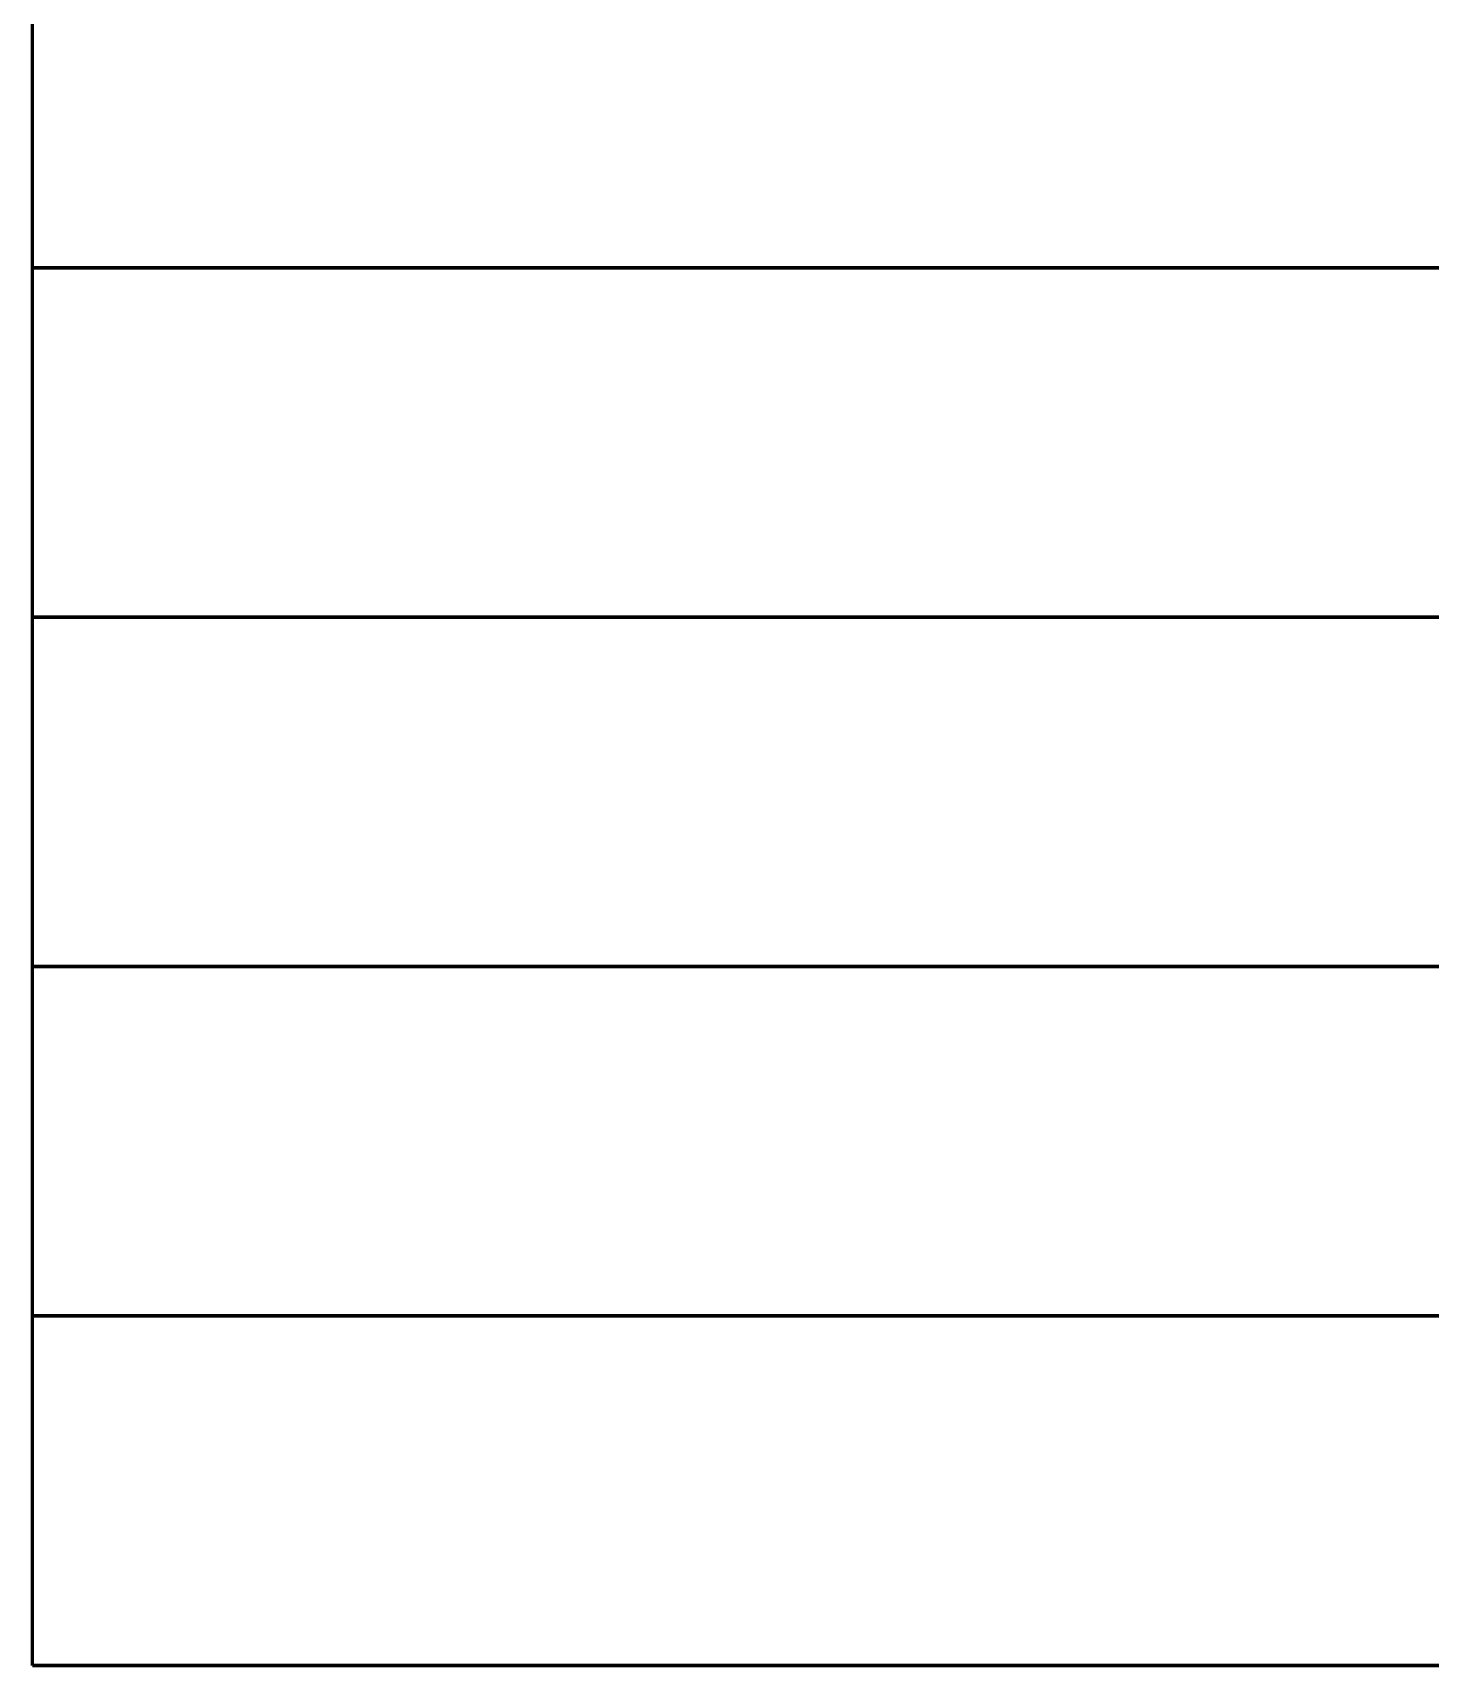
# Model space of a CAD drawing. Extents: x 0 to 297, y 0 to 292.
# Drawn here: x 178.866 to 180.866, y 98.785 to 101.122 of the extents above; entities that cross this region are included whole.
import ezdxf

# ---------------------------------------------------------------- set-up
doc = ezdxf.new("R2010")
doc.units = 0
doc.header["$MEASUREMENT"] = 0
doc.linetypes.add('K5LT_BASIC', pattern=[0])
doc.layers.add('Системный слой', color=7, linetype='Continuous')

# ---------------------------------------------------------------- blocks, each defined once
blk = doc.blocks.new('*U')
at = {"layer": 'Системный слой', "linetype": 'K5LT_BASIC', "lineweight": 60}
for p, q in [((178.8664, 100.7852), (178.8664, 101.2852)), ((178.8664, 100.2852), (178.8664, 100.7852)), ((178.8664, 100.7852), (182.8664, 100.7852)), ((182.8664, 100.7852), (178.8664, 100.7852)), ((178.8664, 99.7852), (178.8664, 100.2852)), ((178.8664, 100.2852), (182.8664, 100.2852)), ((182.8664, 100.2852), (178.8664, 100.2852)), ((178.8664, 99.2852), (178.8664, 99.7852)), ((178.8664, 99.7852), (182.8664, 99.7852)), ((182.8664, 99.7852), (178.8664, 99.7852)), ((178.8664, 98.7852), (178.8664, 99.2852)), ((178.8664, 99.2852), (182.8664, 99.2852)), ((182.8664, 99.2852), (178.8664, 99.2852)), ((182.8664, 98.7852), (178.8664, 98.7852))]:
    blk.add_line(p, q, dxfattribs=at)

msp = doc.modelspace()

# ---------------------------------------------------------------- linework, layer by layer
at = {"layer": 'Системный слой', "linetype": 'K5LT_BASIC', "lineweight": 60}
for p, q in [((178.8664, 98.7852), (178.8664, 107.7855)), ((178.8664, 98.7852), (178.8664, 103.7852)), ((178.8664, 100.7852), (181.8664, 100.7852)), ((178.8664, 100.7852), (182.8664, 100.7852)), ((178.8664, 100.2852), (181.8664, 100.2852)), ((178.8664, 100.2852), (182.8664, 100.2852)), ((178.8664, 99.7852), (181.8664, 99.7852)), ((178.8664, 99.7852), (182.8664, 99.7852)), ((178.8664, 99.2852), (181.8664, 99.2852)), ((178.8664, 99.2852), (182.8664, 99.2852)), ((182.8664, 98.7852), (178.8664, 98.7852)), ((178.8664, 98.7852), (181.8664, 98.7852)), ((178.8664, 98.7852), (182.8664, 98.7852))]:
    msp.add_line(p, q, dxfattribs=at)

# ---------------------------------------------------------------- block references
at = {"layer": 'Системный слой'}
msp.add_blockref('*U', (0, 0), dxfattribs=at)
msp.add_blockref('*U', (0, 0), dxfattribs=at)
msp.add_blockref('*U', (0, 0), dxfattribs=at)
msp.add_blockref('*U', (0, 0), dxfattribs=at)
msp.add_blockref('*U', (0, 0), dxfattribs=at)
msp.add_blockref('*U', (0, 0), dxfattribs=at)
msp.add_blockref('*U', (0, 0), dxfattribs=at)
msp.add_blockref('*U', (0, 0), dxfattribs=at)
msp.add_blockref('*U', (0, 0), dxfattribs=at)
msp.add_blockref('*U', (0, 0), dxfattribs=at)
msp.add_blockref('*U', (0, 0), dxfattribs=at)
msp.add_blockref('*U', (0, 0), dxfattribs=at)
msp.add_blockref('*U', (0, 0), dxfattribs=at)
msp.add_blockref('*U', (0, 0), dxfattribs=at)
msp.add_blockref('*U', (0, 0), dxfattribs=at)
msp.add_blockref('*U', (0, 0), dxfattribs=at)
msp.add_blockref('*U', (0, 0), dxfattribs=at)
msp.add_blockref('*U', (0, 0), dxfattribs=at)
msp.add_blockref('*U', (0, 0), dxfattribs=at)
msp.add_blockref('*U', (0, 0), dxfattribs=at)
msp.add_blockref('*U', (0, 0), dxfattribs=at)
msp.add_blockref('*U', (0, 0), dxfattribs=at)
msp.add_blockref('*U', (0, 0), dxfattribs=at)
msp.add_blockref('*U', (0, 0), dxfattribs=at)
msp.add_blockref('*U', (0, 0), dxfattribs=at)
msp.add_blockref('*U', (0, 0), dxfattribs=at)
msp.add_blockref('*U', (0, 0), dxfattribs=at)
msp.add_blockref('*U', (0, 0), dxfattribs=at)
msp.add_blockref('*U', (0, 0), dxfattribs=at)
msp.add_blockref('*U', (0, 0), dxfattribs=at)
msp.add_blockref('*U', (0, 0), dxfattribs=at)
msp.add_blockref('*U', (0, 0), dxfattribs=at)
msp.add_blockref('*U', (0, 0), dxfattribs=at)
msp.add_blockref('*U', (0, 0), dxfattribs=at)
msp.add_blockref('*U', (0, 0), dxfattribs=at)
msp.add_blockref('*U', (0, 0), dxfattribs=at)
msp.add_blockref('*U', (0, 0), dxfattribs=at)
msp.add_blockref('*U', (0, 0), dxfattribs=at)
msp.add_blockref('*U', (0, 0), dxfattribs=at)
msp.add_blockref('*U', (0, 0), dxfattribs=at)
msp.add_blockref('*U', (0, 0), dxfattribs=at)
msp.add_blockref('*U', (0, 0), dxfattribs=at)
msp.add_blockref('*U', (0, 0), dxfattribs=at)
msp.add_blockref('*U', (0, 0), dxfattribs=at)
msp.add_blockref('*U', (0, 0), dxfattribs=at)
msp.add_blockref('*U', (0, 0), dxfattribs=at)
msp.add_blockref('*U', (0, 0), dxfattribs=at)
msp.add_blockref('*U', (0, 0), dxfattribs=at)
msp.add_blockref('*U', (0, 0), dxfattribs=at)
msp.add_blockref('*U', (0, 0), dxfattribs=at)
msp.add_blockref('*U', (0, 0), dxfattribs=at)
msp.add_blockref('*U', (0, 0), dxfattribs=at)
msp.add_blockref('*U', (0, 0), dxfattribs=at)
msp.add_blockref('*U', (0, 0), dxfattribs=at)
msp.add_blockref('*U', (0, 0), dxfattribs=at)
msp.add_blockref('*U', (0, 0), dxfattribs=at)
msp.add_blockref('*U', (0, 0), dxfattribs=at)
msp.add_blockref('*U', (0, 0), dxfattribs=at)
msp.add_blockref('*U', (0, 0), dxfattribs=at)
msp.add_blockref('*U', (0, 0), dxfattribs=at)
msp.add_blockref('*U', (0, 0), dxfattribs=at)
msp.add_blockref('*U', (0, 0), dxfattribs=at)
msp.add_blockref('*U', (0, 0), dxfattribs=at)
msp.add_blockref('*U', (0, 0), dxfattribs=at)
msp.add_blockref('*U', (0, 0), dxfattribs=at)
msp.add_blockref('*U', (0, 0), dxfattribs=at)
msp.add_blockref('*U', (0, 0), dxfattribs=at)
msp.add_blockref('*U', (0, 0), dxfattribs=at)
msp.add_blockref('*U', (0, 0), dxfattribs=at)
msp.add_blockref('*U', (0, 0), dxfattribs=at)
msp.add_blockref('*U', (0, 0), dxfattribs=at)
msp.add_blockref('*U', (0, 0), dxfattribs=at)
msp.add_blockref('*U', (0, 0), dxfattribs=at)
msp.add_blockref('*U', (0, 0), dxfattribs=at)
msp.add_blockref('*U', (0, 0), dxfattribs=at)
msp.add_blockref('*U', (0, 0), dxfattribs=at)
msp.add_blockref('*U', (0, 0), dxfattribs=at)
msp.add_blockref('*U', (0, 0), dxfattribs=at)
msp.add_blockref('*U', (0, 0), dxfattribs=at)
msp.add_blockref('*U', (0, 0), dxfattribs=at)
msp.add_blockref('*U', (0, 0), dxfattribs=at)
msp.add_blockref('*U', (0, 0), dxfattribs=at)
msp.add_blockref('*U', (0, 0), dxfattribs=at)
msp.add_blockref('*U', (0, 0), dxfattribs=at)
msp.add_blockref('*U', (0, 0), dxfattribs=at)
msp.add_blockref('*U', (0, 0), dxfattribs=at)
msp.add_blockref('*U', (0, 0), dxfattribs=at)
msp.add_blockref('*U', (0, 0), dxfattribs=at)
msp.add_blockref('*U', (0, 0), dxfattribs=at)
msp.add_blockref('*U', (0, 0), dxfattribs=at)
msp.add_blockref('*U', (0, 0), dxfattribs=at)
msp.add_blockref('*U', (0, 0), dxfattribs=at)
msp.add_blockref('*U', (0, 0), dxfattribs=at)
msp.add_blockref('*U', (0, 0), dxfattribs=at)
msp.add_blockref('*U', (0, 0), dxfattribs=at)
msp.add_blockref('*U', (0, 0), dxfattribs=at)
msp.add_blockref('*U', (0, 0), dxfattribs=at)
msp.add_blockref('*U', (0, 0), dxfattribs=at)
msp.add_blockref('*U', (0, 0), dxfattribs=at)
msp.add_blockref('*U', (0, 0), dxfattribs=at)
msp.add_blockref('*U', (0, 0), dxfattribs=at)
msp.add_blockref('*U', (0, 0), dxfattribs=at)
msp.add_blockref('*U', (0, 0), dxfattribs=at)
msp.add_blockref('*U', (0, 0), dxfattribs=at)
msp.add_blockref('*U', (0, 0), dxfattribs=at)
msp.add_blockref('*U', (0, 0), dxfattribs=at)
msp.add_blockref('*U', (0, 0), dxfattribs=at)
msp.add_blockref('*U', (0, 0), dxfattribs=at)
msp.add_blockref('*U', (0, 0), dxfattribs=at)
msp.add_blockref('*U', (0, 0), dxfattribs=at)
msp.add_blockref('*U', (0, 0), dxfattribs=at)
msp.add_blockref('*U', (0, 0), dxfattribs=at)
msp.add_blockref('*U', (0, 0), dxfattribs=at)
msp.add_blockref('*U', (0, 0), dxfattribs=at)
msp.add_blockref('*U', (0, 0), dxfattribs=at)
msp.add_blockref('*U', (0, 0), dxfattribs=at)
msp.add_blockref('*U', (0, 0), dxfattribs=at)
msp.add_blockref('*U', (0, 0), dxfattribs=at)
msp.add_blockref('*U', (0, 0), dxfattribs=at)
msp.add_blockref('*U', (0, 0), dxfattribs=at)
msp.add_blockref('*U', (0, 0), dxfattribs=at)
msp.add_blockref('*U', (0, 0), dxfattribs=at)
msp.add_blockref('*U', (0, 0), dxfattribs=at)
msp.add_blockref('*U', (0, 0), dxfattribs=at)
msp.add_blockref('*U', (0, 0), dxfattribs=at)
msp.add_blockref('*U', (0, 0), dxfattribs=at)
msp.add_blockref('*U', (0, 0), dxfattribs=at)
msp.add_blockref('*U', (0, 0), dxfattribs=at)
msp.add_blockref('*U', (0, 0), dxfattribs=at)
msp.add_blockref('*U', (0, 0), dxfattribs=at)
msp.add_blockref('*U', (0, 0), dxfattribs=at)
msp.add_blockref('*U', (0, 0), dxfattribs=at)
msp.add_blockref('*U', (0, 0), dxfattribs=at)
msp.add_blockref('*U', (0, 0), dxfattribs=at)
msp.add_blockref('*U', (0, 0), dxfattribs=at)
msp.add_blockref('*U', (0, 0), dxfattribs=at)
msp.add_blockref('*U', (0, 0), dxfattribs=at)
msp.add_blockref('*U', (0, 0), dxfattribs=at)
msp.add_blockref('*U', (0, 0), dxfattribs=at)
msp.add_blockref('*U', (0, 0), dxfattribs=at)
msp.add_blockref('*U', (0, 0), dxfattribs=at)
msp.add_blockref('*U', (0, 0), dxfattribs=at)
msp.add_blockref('*U', (0, 0), dxfattribs=at)
msp.add_blockref('*U', (0, 0), dxfattribs=at)
msp.add_blockref('*U', (0, 0), dxfattribs=at)
msp.add_blockref('*U', (0, 0), dxfattribs=at)
msp.add_blockref('*U', (0, 0), dxfattribs=at)
msp.add_blockref('*U', (0, 0), dxfattribs=at)
msp.add_blockref('*U', (0, 0), dxfattribs=at)
msp.add_blockref('*U', (0, 0), dxfattribs=at)
msp.add_blockref('*U', (0, 0), dxfattribs=at)
msp.add_blockref('*U', (0, 0), dxfattribs=at)
msp.add_blockref('*U', (0, 0), dxfattribs=at)
msp.add_blockref('*U', (0, 0), dxfattribs=at)
msp.add_blockref('*U', (0, 0), dxfattribs=at)
msp.add_blockref('*U', (0, 0), dxfattribs=at)
msp.add_blockref('*U', (0, 0), dxfattribs=at)
msp.add_blockref('*U', (0, 0), dxfattribs=at)
msp.add_blockref('*U', (0, 0), dxfattribs=at)
msp.add_blockref('*U', (0, 0), dxfattribs=at)
msp.add_blockref('*U', (0, 0), dxfattribs=at)
msp.add_blockref('*U', (0, 0), dxfattribs=at)
msp.add_blockref('*U', (0, 0), dxfattribs=at)
msp.add_blockref('*U', (0, 0), dxfattribs=at)
msp.add_blockref('*U', (0, 0), dxfattribs=at)
msp.add_blockref('*U', (0, 0), dxfattribs=at)
msp.add_blockref('*U', (0, 0), dxfattribs=at)
msp.add_blockref('*U', (0, 0), dxfattribs=at)
msp.add_blockref('*U', (0, 0), dxfattribs=at)
msp.add_blockref('*U', (0, 0), dxfattribs=at)
msp.add_blockref('*U', (0, 0), dxfattribs=at)
msp.add_blockref('*U', (0, 0), dxfattribs=at)
msp.add_blockref('*U', (0, 0), dxfattribs=at)
msp.add_blockref('*U', (0, 0), dxfattribs=at)
msp.add_blockref('*U', (0, 0), dxfattribs=at)
msp.add_blockref('*U', (0, 0), dxfattribs=at)
msp.add_blockref('*U', (0, 0), dxfattribs=at)
msp.add_blockref('*U', (0, 0), dxfattribs=at)
msp.add_blockref('*U', (0, 0), dxfattribs=at)
msp.add_blockref('*U', (0, 0), dxfattribs=at)
msp.add_blockref('*U', (0, 0), dxfattribs=at)
msp.add_blockref('*U', (0, 0), dxfattribs=at)
msp.add_blockref('*U', (0, 0), dxfattribs=at)
msp.add_blockref('*U', (0, 0), dxfattribs=at)
msp.add_blockref('*U', (0, 0), dxfattribs=at)
msp.add_blockref('*U', (0, 0), dxfattribs=at)
msp.add_blockref('*U', (0, 0), dxfattribs=at)
msp.add_blockref('*U', (0, 0), dxfattribs=at)
msp.add_blockref('*U', (0, 0), dxfattribs=at)
msp.add_blockref('*U', (0, 0), dxfattribs=at)
msp.add_blockref('*U', (0, 0), dxfattribs=at)
msp.add_blockref('*U', (0, 0), dxfattribs=at)
msp.add_blockref('*U', (0, 0), dxfattribs=at)
msp.add_blockref('*U', (0, 0), dxfattribs=at)
msp.add_blockref('*U', (0, 0), dxfattribs=at)
msp.add_blockref('*U', (0, 0), dxfattribs=at)
msp.add_blockref('*U', (0, 0), dxfattribs=at)
msp.add_blockref('*U', (0, 0), dxfattribs=at)
msp.add_blockref('*U', (0, 0), dxfattribs=at)
msp.add_blockref('*U', (0, 0), dxfattribs=at)
msp.add_blockref('*U', (0, 0), dxfattribs=at)
msp.add_blockref('*U', (0, 0), dxfattribs=at)
msp.add_blockref('*U', (0, 0), dxfattribs=at)
msp.add_blockref('*U', (0, 0), dxfattribs=at)
msp.add_blockref('*U', (0, 0), dxfattribs=at)
msp.add_blockref('*U', (0, 0), dxfattribs=at)
msp.add_blockref('*U', (0, 0), dxfattribs=at)
msp.add_blockref('*U', (0, 0), dxfattribs=at)
msp.add_blockref('*U', (0, 0), dxfattribs=at)
msp.add_blockref('*U', (0, 0), dxfattribs=at)
msp.add_blockref('*U', (0, 0), dxfattribs=at)
msp.add_blockref('*U', (0, 0), dxfattribs=at)
msp.add_blockref('*U', (0, 0), dxfattribs=at)
msp.add_blockref('*U', (0, 0), dxfattribs=at)
msp.add_blockref('*U', (0, 0), dxfattribs=at)
msp.add_blockref('*U', (0, 0), dxfattribs=at)
msp.add_blockref('*U', (0, 0), dxfattribs=at)
msp.add_blockref('*U', (0, 0), dxfattribs=at)
msp.add_blockref('*U', (0, 0), dxfattribs=at)
msp.add_blockref('*U', (0, 0), dxfattribs=at)
msp.add_blockref('*U', (0, 0), dxfattribs=at)
msp.add_blockref('*U', (0, 0), dxfattribs=at)
msp.add_blockref('*U', (0, 0), dxfattribs=at)
msp.add_blockref('*U', (0, 0), dxfattribs=at)
msp.add_blockref('*U', (0, 0), dxfattribs=at)
msp.add_blockref('*U', (0, 0), dxfattribs=at)
msp.add_blockref('*U', (0, 0), dxfattribs=at)
msp.add_blockref('*U', (0, 0), dxfattribs=at)
msp.add_blockref('*U', (0, 0), dxfattribs=at)
msp.add_blockref('*U', (0, 0), dxfattribs=at)
msp.add_blockref('*U', (0, 0), dxfattribs=at)
msp.add_blockref('*U', (0, 0), dxfattribs=at)
msp.add_blockref('*U', (0, 0), dxfattribs=at)
msp.add_blockref('*U', (0, 0), dxfattribs=at)
msp.add_blockref('*U', (0, 0), dxfattribs=at)
msp.add_blockref('*U', (0, 0), dxfattribs=at)
msp.add_blockref('*U', (0, 0), dxfattribs=at)
msp.add_blockref('*U', (0, 0), dxfattribs=at)
msp.add_blockref('*U', (0, 0), dxfattribs=at)
msp.add_blockref('*U', (0, 0), dxfattribs=at)
msp.add_blockref('*U', (0, 0), dxfattribs=at)
msp.add_blockref('*U', (0, 0), dxfattribs=at)
msp.add_blockref('*U', (0, 0), dxfattribs=at)
msp.add_blockref('*U', (0, 0), dxfattribs=at)
msp.add_blockref('*U', (0, 0), dxfattribs=at)
msp.add_blockref('*U', (0, 0), dxfattribs=at)
msp.add_blockref('*U', (0, 0), dxfattribs=at)
msp.add_blockref('*U', (0, 0), dxfattribs=at)
msp.add_blockref('*U', (0, 0), dxfattribs=at)
msp.add_blockref('*U', (0, 0), dxfattribs=at)
msp.add_blockref('*U', (0, 0), dxfattribs=at)
msp.add_blockref('*U', (0, 0), dxfattribs=at)
msp.add_blockref('*U', (0, 0), dxfattribs=at)
msp.add_blockref('*U', (0, 0), dxfattribs=at)
msp.add_blockref('*U', (0, 0), dxfattribs=at)
msp.add_blockref('*U', (0, 0), dxfattribs=at)
msp.add_blockref('*U', (0, 0), dxfattribs=at)
msp.add_blockref('*U', (0, 0), dxfattribs=at)
msp.add_blockref('*U', (0, 0), dxfattribs=at)
msp.add_blockref('*U', (0, 0), dxfattribs=at)
msp.add_blockref('*U', (0, 0), dxfattribs=at)
msp.add_blockref('*U', (0, 0), dxfattribs=at)
msp.add_blockref('*U', (0, 0), dxfattribs=at)
msp.add_blockref('*U', (0, 0), dxfattribs=at)
msp.add_blockref('*U', (0, 0), dxfattribs=at)
msp.add_blockref('*U', (0, 0), dxfattribs=at)
msp.add_blockref('*U', (0, 0), dxfattribs=at)
msp.add_blockref('*U', (0, 0), dxfattribs=at)
msp.add_blockref('*U', (0, 0), dxfattribs=at)
msp.add_blockref('*U', (0, 0), dxfattribs=at)
msp.add_blockref('*U', (0, 0), dxfattribs=at)
msp.add_blockref('*U', (0, 0), dxfattribs=at)
msp.add_blockref('*U', (0, 0), dxfattribs=at)
msp.add_blockref('*U', (0, 0), dxfattribs=at)
msp.add_blockref('*U', (0, 0), dxfattribs=at)
msp.add_blockref('*U', (0, 0), dxfattribs=at)
msp.add_blockref('*U', (0, 0), dxfattribs=at)
msp.add_blockref('*U', (0, 0), dxfattribs=at)
msp.add_blockref('*U', (0, 0), dxfattribs=at)
msp.add_blockref('*U', (0, 0), dxfattribs=at)
msp.add_blockref('*U', (0, 0), dxfattribs=at)
msp.add_blockref('*U', (0, 0), dxfattribs=at)
msp.add_blockref('*U', (0, 0), dxfattribs=at)
msp.add_blockref('*U', (0, 0), dxfattribs=at)
msp.add_blockref('*U', (0, 0), dxfattribs=at)
msp.add_blockref('*U', (0, 0), dxfattribs=at)
msp.add_blockref('*U', (0, 0), dxfattribs=at)
msp.add_blockref('*U', (0, 0), dxfattribs=at)
msp.add_blockref('*U', (0, 0), dxfattribs=at)
msp.add_blockref('*U', (0, 0), dxfattribs=at)
msp.add_blockref('*U', (0, 0), dxfattribs=at)
msp.add_blockref('*U', (0, 0), dxfattribs=at)
msp.add_blockref('*U', (0, 0), dxfattribs=at)
msp.add_blockref('*U', (0, 0), dxfattribs=at)
msp.add_blockref('*U', (0, 0), dxfattribs=at)
msp.add_blockref('*U', (0, 0), dxfattribs=at)
msp.add_blockref('*U', (0, 0), dxfattribs=at)
msp.add_blockref('*U', (0, 0), dxfattribs=at)
msp.add_blockref('*U', (0, 0), dxfattribs=at)
msp.add_blockref('*U', (0, 0), dxfattribs=at)
msp.add_blockref('*U', (0, 0), dxfattribs=at)
msp.add_blockref('*U', (0, 0), dxfattribs=at)
msp.add_blockref('*U', (0, 0), dxfattribs=at)
msp.add_blockref('*U', (0, 0), dxfattribs=at)
msp.add_blockref('*U', (0, 0), dxfattribs=at)
msp.add_blockref('*U', (0, 0), dxfattribs=at)
msp.add_blockref('*U', (0, 0), dxfattribs=at)
msp.add_blockref('*U', (0, 0), dxfattribs=at)
msp.add_blockref('*U', (0, 0), dxfattribs=at)
msp.add_blockref('*U', (0, 0), dxfattribs=at)
msp.add_blockref('*U', (0, 0), dxfattribs=at)
msp.add_blockref('*U', (0, 0), dxfattribs=at)
msp.add_blockref('*U', (0, 0), dxfattribs=at)
msp.add_blockref('*U', (0, 0), dxfattribs=at)
msp.add_blockref('*U', (0, 0), dxfattribs=at)
msp.add_blockref('*U', (0, 0), dxfattribs=at)
msp.add_blockref('*U', (0, 0), dxfattribs=at)
msp.add_blockref('*U', (0, 0), dxfattribs=at)
msp.add_blockref('*U', (0, 0), dxfattribs=at)
msp.add_blockref('*U', (0, 0), dxfattribs=at)
msp.add_blockref('*U', (0, 0), dxfattribs=at)
msp.add_blockref('*U', (0, 0), dxfattribs=at)
msp.add_blockref('*U', (0, 0), dxfattribs=at)
msp.add_blockref('*U', (0, 0), dxfattribs=at)
msp.add_blockref('*U', (0, 0), dxfattribs=at)
msp.add_blockref('*U', (0, 0), dxfattribs=at)
msp.add_blockref('*U', (0, 0), dxfattribs=at)
msp.add_blockref('*U', (0, 0), dxfattribs=at)
msp.add_blockref('*U', (0, 0), dxfattribs=at)
msp.add_blockref('*U', (0, 0), dxfattribs=at)
msp.add_blockref('*U', (0, 0), dxfattribs=at)
msp.add_blockref('*U', (0, 0), dxfattribs=at)
msp.add_blockref('*U', (0, 0), dxfattribs=at)
msp.add_blockref('*U', (0, 0), dxfattribs=at)
msp.add_blockref('*U', (0, 0), dxfattribs=at)
msp.add_blockref('*U', (0, 0), dxfattribs=at)
msp.add_blockref('*U', (0, 0), dxfattribs=at)
msp.add_blockref('*U', (0, 0), dxfattribs=at)
msp.add_blockref('*U', (0, 0), dxfattribs=at)
msp.add_blockref('*U', (0, 0), dxfattribs=at)
msp.add_blockref('*U', (0, 0), dxfattribs=at)
msp.add_blockref('*U', (0, 0), dxfattribs=at)
msp.add_blockref('*U', (0, 0), dxfattribs=at)
msp.add_blockref('*U', (0, 0), dxfattribs=at)
msp.add_blockref('*U', (0, 0), dxfattribs=at)
msp.add_blockref('*U', (0, 0), dxfattribs=at)
msp.add_blockref('*U', (0, 0), dxfattribs=at)
msp.add_blockref('*U', (0, 0), dxfattribs=at)
msp.add_blockref('*U', (0, 0), dxfattribs=at)
msp.add_blockref('*U', (0, 0), dxfattribs=at)
msp.add_blockref('*U', (0, 0), dxfattribs=at)
msp.add_blockref('*U', (0, 0), dxfattribs=at)
msp.add_blockref('*U', (0, 0), dxfattribs=at)
msp.add_blockref('*U', (0, 0), dxfattribs=at)
msp.add_blockref('*U', (0, 0), dxfattribs=at)
msp.add_blockref('*U', (0, 0), dxfattribs=at)
msp.add_blockref('*U', (0, 0), dxfattribs=at)
msp.add_blockref('*U', (0, 0), dxfattribs=at)
msp.add_blockref('*U', (0, 0), dxfattribs=at)
msp.add_blockref('*U', (0, 0), dxfattribs=at)
msp.add_blockref('*U', (0, 0), dxfattribs=at)
msp.add_blockref('*U', (0, 0), dxfattribs=at)
msp.add_blockref('*U', (0, 0), dxfattribs=at)
msp.add_blockref('*U', (0, 0), dxfattribs=at)
msp.add_blockref('*U', (0, 0), dxfattribs=at)
msp.add_blockref('*U', (0, 0), dxfattribs=at)
msp.add_blockref('*U', (0, 0), dxfattribs=at)
msp.add_blockref('*U', (0, 0), dxfattribs=at)
msp.add_blockref('*U', (0, 0), dxfattribs=at)
msp.add_blockref('*U', (0, 0), dxfattribs=at)
msp.add_blockref('*U', (0, 0), dxfattribs=at)
msp.add_blockref('*U', (0, 0), dxfattribs=at)
msp.add_blockref('*U', (0, 0), dxfattribs=at)
msp.add_blockref('*U', (0, 0), dxfattribs=at)
msp.add_blockref('*U', (0, 0), dxfattribs=at)
msp.add_blockref('*U', (0, 0), dxfattribs=at)
msp.add_blockref('*U', (0, 0), dxfattribs=at)
msp.add_blockref('*U', (0, 0), dxfattribs=at)
msp.add_blockref('*U', (0, 0), dxfattribs=at)
msp.add_blockref('*U', (0, 0), dxfattribs=at)
msp.add_blockref('*U', (0, 0), dxfattribs=at)
msp.add_blockref('*U', (0, 0), dxfattribs=at)
msp.add_blockref('*U', (0, 0), dxfattribs=at)
msp.add_blockref('*U', (0, 0), dxfattribs=at)
msp.add_blockref('*U', (0, 0), dxfattribs=at)
msp.add_blockref('*U', (0, 0), dxfattribs=at)
msp.add_blockref('*U', (0, 0), dxfattribs=at)
msp.add_blockref('*U', (0, 0), dxfattribs=at)
msp.add_blockref('*U', (0, 0), dxfattribs=at)
msp.add_blockref('*U', (0, 0), dxfattribs=at)
msp.add_blockref('*U', (0, 0), dxfattribs=at)
msp.add_blockref('*U', (0, 0), dxfattribs=at)
msp.add_blockref('*U', (0, 0), dxfattribs=at)
msp.add_blockref('*U', (0, 0), dxfattribs=at)
msp.add_blockref('*U', (0, 0), dxfattribs=at)
msp.add_blockref('*U', (0, 0), dxfattribs=at)
msp.add_blockref('*U', (0, 0), dxfattribs=at)
msp.add_blockref('*U', (0, 0), dxfattribs=at)
msp.add_blockref('*U', (0, 0), dxfattribs=at)
msp.add_blockref('*U', (0, 0), dxfattribs=at)
msp.add_blockref('*U', (0, 0), dxfattribs=at)
msp.add_blockref('*U', (0, 0), dxfattribs=at)
msp.add_blockref('*U', (0, 0), dxfattribs=at)
msp.add_blockref('*U', (0, 0), dxfattribs=at)
msp.add_blockref('*U', (0, 0), dxfattribs=at)
msp.add_blockref('*U', (0, 0), dxfattribs=at)
msp.add_blockref('*U', (0, 0), dxfattribs=at)
msp.add_blockref('*U', (0, 0), dxfattribs=at)
msp.add_blockref('*U', (0, 0), dxfattribs=at)
msp.add_blockref('*U', (0, 0), dxfattribs=at)
msp.add_blockref('*U', (0, 0), dxfattribs=at)
msp.add_blockref('*U', (0, 0), dxfattribs=at)
msp.add_blockref('*U', (0, 0), dxfattribs=at)
msp.add_blockref('*U', (0, 0), dxfattribs=at)
msp.add_blockref('*U', (0, 0), dxfattribs=at)
msp.add_blockref('*U', (0, 0), dxfattribs=at)
msp.add_blockref('*U', (0, 0), dxfattribs=at)
msp.add_blockref('*U', (0, 0), dxfattribs=at)
msp.add_blockref('*U', (0, 0), dxfattribs=at)
msp.add_blockref('*U', (0, 0), dxfattribs=at)
msp.add_blockref('*U', (0, 0), dxfattribs=at)

doc.saveas('drawing.dxf')
